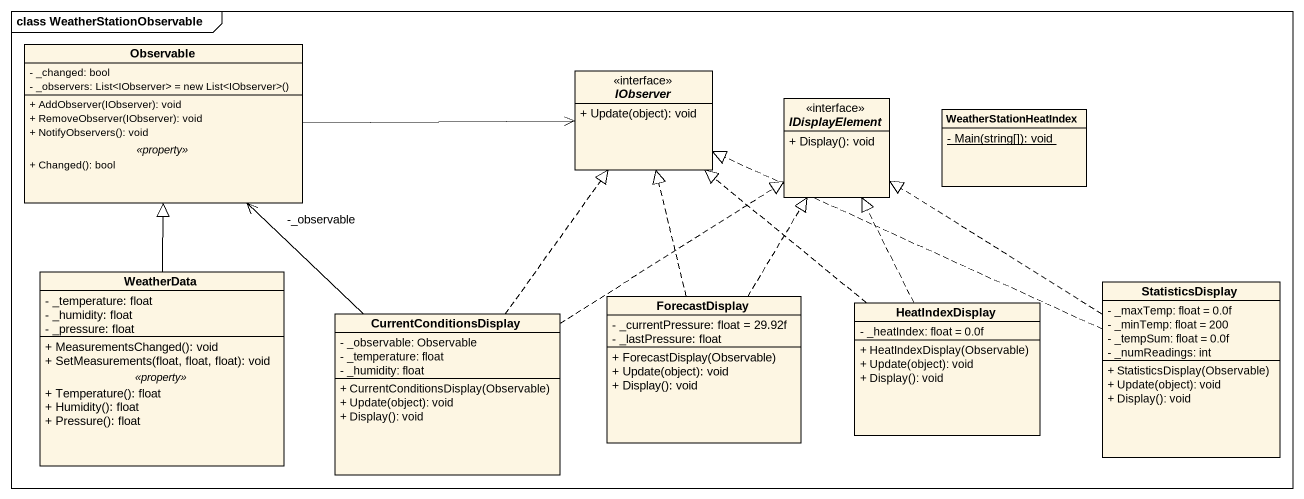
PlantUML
@startuml
mainframe class WeatherStationObservable
hide circle
hide empty members
skinparam classAttributeIconSize 0
class Observable {
  - _changed: bool
  {field} - _observers: List<IObserver> = new List<IObserver>()
  --
  + AddObserver(IObserver): void
  + RemoveObserver(IObserver): void
  + NotifyObservers(): void
  .. <<property>> ..
  + Changed(): bool
}
interface IObserver <<interface>> {
  + Update(object): void
}
interface IDisplayElement <<interface>> {
  + Display(): void
}
class WeatherStationHeatIndex {
  {static} - Main(string[]): void
}
class WeatherData {
  - _temperature: float
  - _humidity: float
  - _pressure: float
  --
  + MeasurementsChanged(): void
  + SetMeasurements(float, float, float): void
  .. <<property>> ..
  + Temperature(): float
  + Humidity(): float
  + Pressure(): float
}
class ForecastDisplay {
  - _currentPressure: float = 29.92f
  - _lastPressure: float
  + ForecastDisplay(Observable)
  + Update(object): void
  + Display(): void
}
class HeatIndexDisplay {
  - _heatIndex: float = 0.0f
  + HeatIndexDisplay(Observable)
  + Update(object): void
  + Display(): void
}
class StatisticsDisplay {
  - _maxTemp: float = 0.0f
  - _minTemp: float = 200
  - _tempSum: float = 0.0f
  - _numReadings: int
  + StatisticsDisplay(Observable)
  + Update(object): void
  + Display(): void
}
class CurrentConditionsDisplay {
  - _observable: Observable
  - _temperature: float
  - _humidity: float
  + CurrentConditionsDisplay(Observable)
  + Update(object): void
  + Display(): void
}
Observable -right-> IObserver
WeatherData -up-|> Observable
ForecastDisplay .up.|> IObserver
ForecastDisplay .up.|> IDisplayElement
HeatIndexDisplay .up.|> IObserver
HeatIndexDisplay .up.|> IDisplayElement
StatisticsDisplay .left.|> IObserver
StatisticsDisplay .up.|> IDisplayElement
CurrentConditionsDisplay -up-> "-_observable" Observable
CurrentConditionsDisplay .up.|> IObserver
CurrentConditionsDisplay .up.|> IDisplayElement
@enduml
